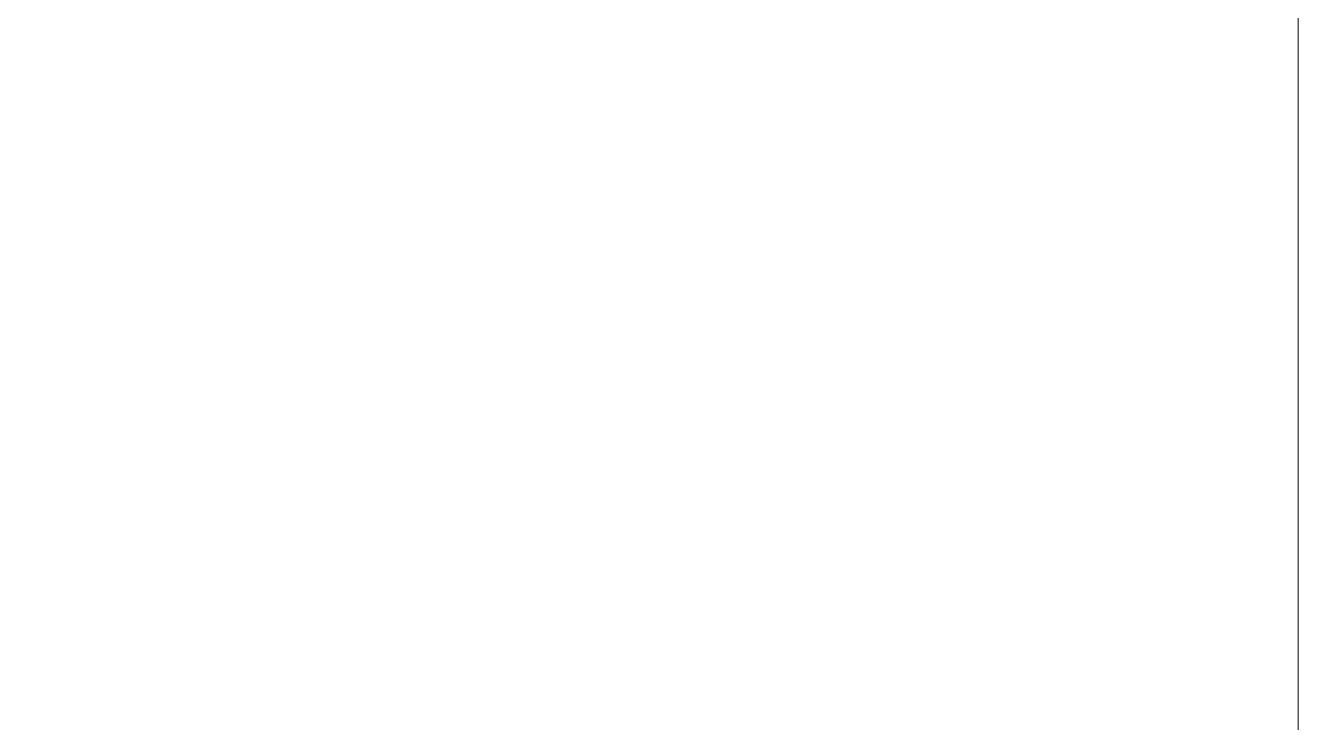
# Model space of a CAD drawing. Header units: millimetres. Extents: x -150 to 150, y -189 to 189.
# Drawn here: x 129.49 to 140.29, y 55.74 to 61.56 of the extents above; entities that cross this region are included whole.
import ezdxf

# ---------------------------------------------------------------- set-up
doc = ezdxf.new("R2010")
doc.units = ezdxf.units.MM
doc.header["$MEASUREMENT"] = 0
doc.layers.add('Camada 1', color=7, linetype='Continuous')

msp = doc.modelspace()

# ---------------------------------------------------------------- linework, layer by layer
at = {"layer": 'Camada 1', "color": 250, "lineweight": 9}
for points, knots in [([(53.6278, 3.4919), (53.6278, 3.4919), (50.9261, 3.4919), (50.9261, 3.4919), (50.9261, 3.4919), (50.9261, 3.4919), (50.9261, 6.4864), (50.9261, 6.4864), (50.9261, 6.4864), (50.9261, 6.4864), (53.6278, 6.4864), (53.6278, 6.4864), (53.6278, 6.4864), (53.6278, 6.4864), (53.6278, 8.1624), (53.6278, 8.1624), (53.6278, 8.1624), (53.6278, 8.1624), (50.9261, 8.1624), (50.9261, 8.1624), (50.9261, 8.1624), (50.9261, 8.1624), (50.9261, 186.8225), (50.9261, 186.8225), (50.9261, 186.8225), (51.0363, 188.156), (51.9595, 188.6226), (52.7767, 188.6917), (52.7767, 188.6917), (68.2669, 188.6917), (115.7098, 188.6935), (144.4746, 188.6935), (144.4746, 188.6935), (144.6859, 188.6597), (146.2137, 188.594), (146.3295, 186.8225), (146.3295, 186.8225), (146.3295, 186.8225), (146.3295, 8.1624), (146.3295, 8.1624), (146.3295, 8.1624), (146.3295, 8.1624), (143.6278, 8.1458), (143.6278, 8.1458), (143.6278, 8.1458), (143.6278, 8.1458), (143.6278, 6.4864), (143.6278, 6.4864), (143.6278, 6.4864), (143.6278, 6.4864), (146.3295, 6.4864), (146.3295, 6.4864), (146.3295, 6.4864), (146.3295, 6.4864), (146.3295, 3.4919), (146.3295, 3.4919), (146.3295, 3.4919), (146.3295, 3.4919), (143.6278, 3.4919), (143.6278, 3.4919), (143.6278, 3.4919), (143.6278, 3.4919), (143.6278, 2.4936), (143.6278, 2.4936), (143.6278, 2.4936), (143.6278, 2.4936), (53.6278, 2.4936), (53.6278, 2.4936), (53.6278, 2.4936), (53.6278, 2.4936), (53.6278, 3.4919), (53.6278, 3.4919)], [0, 0, 0, 0, 0.0526316, 0.0526316, 0.0526316, 0.0526316, 0.1052632, 0.1052632, 0.1052632, 0.1052632, 0.1578947, 0.1578947, 0.1578947, 0.1578947, 0.2105263, 0.2105263, 0.2105263, 0.2105263, 0.2631579, 0.2631579, 0.2631579, 0.2631579, 0.3157895, 0.3157895, 0.3157895, 0.3157895, 0.3684211, 0.3684211, 0.3684211, 0.3684211, 0.4210526, 0.4210526, 0.4210526, 0.4210526, 0.4736842, 0.4736842, 0.4736842, 0.4736842, 0.5263158, 0.5263158, 0.5263158, 0.5263158, 0.5789474, 0.5789474, 0.5789474, 0.5789474, 0.6315789, 0.6315789, 0.6315789, 0.6315789, 0.6842105, 0.6842105, 0.6842105, 0.6842105, 0.7368421, 0.7368421, 0.7368421, 0.7368421, 0.7894737, 0.7894737, 0.7894737, 0.7894737, 0.8421053, 0.8421053, 0.8421053, 0.8421053, 0.8947368, 0.8947368, 0.8947368, 0.8947368, 1, 1, 1, 1]), ([(57.1351, 178.9862), (57.1351, 178.9862), (140.1205, 178.9862), (140.1205, 178.9862), (140.1205, 178.9862), (140.1205, 178.9862), (140.1205, 6.0009), (140.1205, 6.0009), (140.1205, 6.0009), (140.1205, 6.0009), (57.1351, 6.0009), (57.1351, 6.0009), (57.1351, 6.0009), (57.1351, 6.0009), (57.1351, 178.9862), (57.1351, 178.9862)], [0, 0, 0, 0, 0.2, 0.2, 0.2, 0.2, 0.4, 0.4, 0.4, 0.4, 0.6, 0.6, 0.6, 0.6, 1, 1, 1, 1])]:
    msp.add_open_spline(points, degree=3, knots=knots, dxfattribs=at)

doc.saveas('drawing.dxf')
